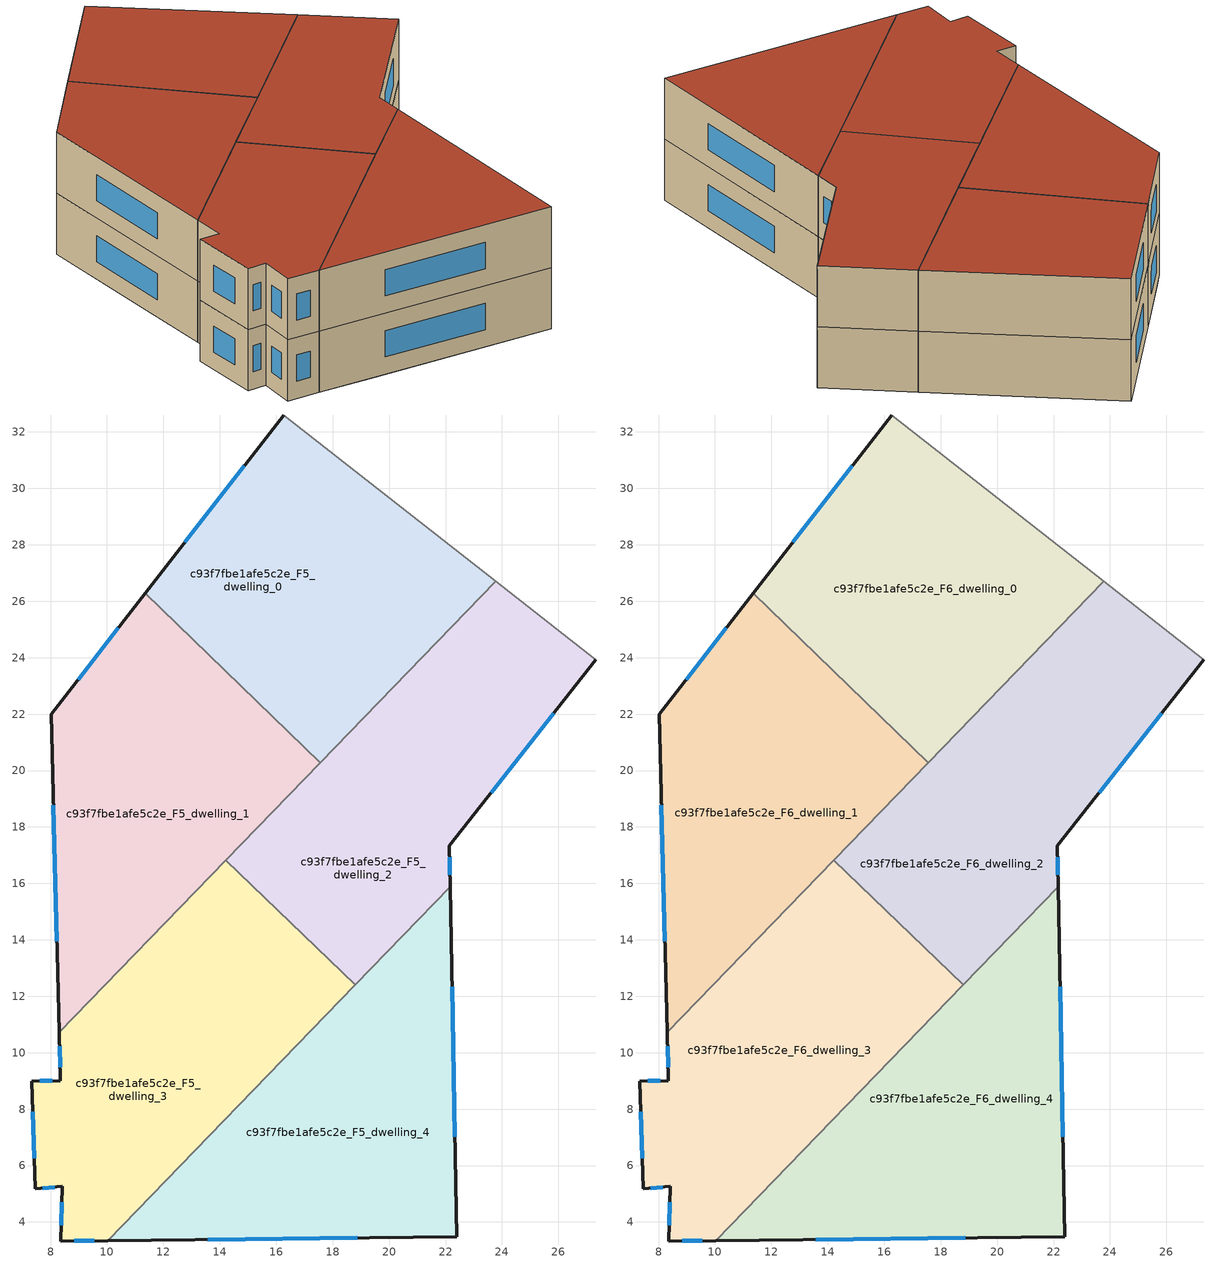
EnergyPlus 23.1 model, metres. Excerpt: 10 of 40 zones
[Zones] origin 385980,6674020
c93f7fbe1afe5c2e_F5_dwelling_0
 floor outside (EU_floor_Construction): 19.2,30.3 16.94,20.9 16.93,20.89 z15
 floor to c93f7fbe1afe5c2e_F4_dwelling_0 (EU_floor_Construction): 19.2,30.3 16.93,20.89 11.35,26.28 16.26,32.6 z15
 floor to c93f7fbe1afe5c2e_F4_dwelling_4 (EU_floor_Construction): 17.92,20.66 17.56,20.28 16.93,20.88 16.94,20.9 z15
 floor to c93f7fbe1afe5c2e_F4_dwelling_3 (EU_floor_Construction): 23.77,26.71 17.92,20.66 16.94,20.9 19.2,30.3 z15
 wall outside (EU_wall_Construction): 16.26,32.6 11.35,26.28 z15:18
 wall adiabatic (EU_wall_Construction): 23.77,26.71 16.26,32.6 z15:18
 wall to c93f7fbe1afe5c2e_F5_dwelling_1 (EU_wall_Construction): 11.35,26.28 17.56,20.28 z15:18
 wall to c93f7fbe1afe5c2e_F5_dwelling_2 (EU_wall_Construction): 17.56,20.28 23.77,26.71 z15:18
 window (EU_Window_Construction): 14.86,30.8 12.75,28.09 z15.86:17.14
c93f7fbe1afe5c2e_F5_dwelling_1
 floor to c93f7fbe1afe5c2e_F4_dwelling_1 (EU_floor_Construction): 16.93,20.89 16.53,19.22 11.53,14.05 8.2,14.85 8.02,22 8.7,22.87 z15
 floor to c93f7fbe1afe5c2e_F4_dwelling_0 (EU_floor_Construction): 16.93,20.89 8.7,22.87 11.35,26.28 z15
 floor to c93f7fbe1afe5c2e_F4_dwelling_2 (EU_floor_Construction): 11.53,14.05 8.31,10.72 8.2,14.85 z15
 floor to c93f7fbe1afe5c2e_F4_dwelling_4 (EU_floor_Construction): 17.56,20.28 16.53,19.22 16.93,20.88 z15
 wall outside (EU_wall_Construction): 11.35,26.28 8.02,22 8.31,10.72 z15:18
 wall to c93f7fbe1afe5c2e_F5_dwelling_3 (EU_wall_Construction): 8.31,10.72 14.22,16.83 z15:18
 wall to c93f7fbe1afe5c2e_F5_dwelling_2 (EU_wall_Construction): 14.22,16.83 17.56,20.28 z15:18
 window (EU_Window_Construction): 10.4,25.06 8.97,23.23 / 8.11,18.78 8.23,13.94 z15.86:17.14
c93f7fbe1afe5c2e_F5_dwelling_2
 floor to c93f7fbe1afe5c2e_F4_dwelling_4 (EU_floor_Construction): 23.66,19.28 22.14,17.33 22.16,15.89 18.79,12.4 15.63,15.46 16.53,19.22 17.92,20.66 z15
 floor to c93f7fbe1afe5c2e_F4_dwelling_3 (EU_floor_Construction): 27.33,23.92 23.66,19.28 17.92,20.66 23.77,26.71 z15
 floor to c93f7fbe1afe5c2e_F4_dwelling_1 (EU_floor_Construction): 16.53,19.22 15.63,15.46 14.22,16.83 z15
 wall outside (EU_wall_Construction): 22.16,15.89 22.14,17.33 27.33,23.92 z15:18
 wall to c93f7fbe1afe5c2e_F5_dwelling_3 (EU_wall_Construction): 14.22,16.83 18.79,12.4 z15:18
 wall adiabatic (EU_wall_Construction): 27.33,23.92 23.77,26.71 z15:18
 wall to c93f7fbe1afe5c2e_F5_dwelling_4 (EU_wall_Construction): 18.79,12.4 22.16,15.89 z15:18
 window (EU_Window_Construction): 23.62,19.22 25.84,22.04 / 22.16,16.3 22.14,16.92 z15.86:17.14
c93f7fbe1afe5c2e_F5_dwelling_3
 floor to c93f7fbe1afe5c2e_F4_dwelling_2 (EU_floor_Construction): 15.08,13.19 13.6,7.03 10.03,3.34 8.36,3.33 8.42,5.26 7.46,5.17 7.33,9 8.35,9 8.31,10.72 11.53,14.05 z15
 floor to c93f7fbe1afe5c2e_F4_dwelling_1 (EU_floor_Construction): 15.63,15.46 15.08,13.19 11.53,14.05 14.22,16.83 z15
 floor adiabatic (EU_floor_Construction): 17.44,11 13.6,7.03 14.71,11.66 z15
 floor to c93f7fbe1afe5c2e_F4_dwelling_4 (EU_floor_Construction): 18.79,12.4 17.44,11 14.71,11.66 15.63,15.46 z15
 wall outside (EU_wall_Construction): 8.31,10.72 8.35,9 7.33,9 7.46,5.17 8.42,5.26 8.36,3.33 10.03,3.34 z15:18
 wall to c93f7fbe1afe5c2e_F5_dwelling_4 (EU_wall_Construction): 10.03,3.34 18.79,12.4 z15:18
 window (EU_Window_Construction): 8.32,10.23 8.34,9.49 / 8.84,3.33 9.55,3.34 / 8.41,4.71 8.38,3.88 / 7.73,5.2 8.15,5.23 / 7.37,7.9 7.42,6.27 / 8.06,9 7.62,9 z15.86:17.14
c93f7fbe1afe5c2e_F5_dwelling_4
 floor adiabatic (EU_floor_Construction): 22.28,9.83 22.4,3.47 12.71,3.37 13.6,7.03 17.44,11 z15
 floor to c93f7fbe1afe5c2e_F4_dwelling_2 (EU_floor_Construction): 13.6,7.03 12.71,3.37 10.03,3.34 z15
 floor to c93f7fbe1afe5c2e_F4_dwelling_4 (EU_floor_Construction): 22.16,15.89 22.28,9.83 17.44,11 z15
 wall outside (EU_wall_Construction): 10.03,3.34 22.4,3.47 22.16,15.89 z15:18
 window (EU_Window_Construction): 22.33,7.02 22.23,12.34 / 13.56,3.38 18.86,3.43 z15.86:17.14
c93f7fbe1afe5c2e_F6_dwelling_0
 floor to c93f7fbe1afe5c2e_F5_dwelling_0 (EU_floor_Construction): 23.77,26.71 17.56,20.28 11.35,26.28 16.26,32.6 z18
 wall outside (EU_wall_Construction): 16.26,32.6 11.35,26.28 z18:21
 wall adiabatic (EU_wall_Construction): 23.77,26.71 16.26,32.6 z18:21
 wall to c93f7fbe1afe5c2e_F6_dwelling_1 (EU_wall_Construction): 11.35,26.28 17.56,20.28 z18:21
 wall to c93f7fbe1afe5c2e_F6_dwelling_2 (EU_wall_Construction): 17.56,20.28 23.77,26.71 z18:21
 window (EU_Window_Construction): 14.86,30.8 12.75,28.09 z18.86:20.14
 roof outside (EU_roof_Construction): 17.56,20.28 23.77,26.71 16.26,32.6 11.35,26.28 z21
c93f7fbe1afe5c2e_F6_dwelling_1
 floor to c93f7fbe1afe5c2e_F5_dwelling_1 (EU_floor_Construction): 17.56,20.28 8.31,10.72 8.02,22 11.35,26.28 z18
 wall outside (EU_wall_Construction): 11.35,26.28 8.02,22 8.31,10.72 z18:21
 wall to c93f7fbe1afe5c2e_F6_dwelling_3 (EU_wall_Construction): 8.31,10.72 14.22,16.83 z18:21
 wall to c93f7fbe1afe5c2e_F6_dwelling_2 (EU_wall_Construction): 14.22,16.83 17.56,20.28 z18:21
 window (EU_Window_Construction): 10.4,25.06 8.97,23.23 / 8.11,18.78 8.23,13.94 z18.86:20.14
 roof outside (EU_roof_Construction): 8.31,10.72 17.56,20.28 11.35,26.28 8.02,22 z21
c93f7fbe1afe5c2e_F6_dwelling_2
 floor to c93f7fbe1afe5c2e_F5_dwelling_2 (EU_floor_Construction): 27.33,23.92 22.14,17.33 22.16,15.89 18.79,12.4 14.22,16.83 23.77,26.71 z18
 wall outside (EU_wall_Construction): 22.16,15.89 22.14,17.33 27.33,23.92 z18:21
 wall to c93f7fbe1afe5c2e_F6_dwelling_3 (EU_wall_Construction): 14.22,16.83 18.79,12.4 z18:21
 wall adiabatic (EU_wall_Construction): 27.33,23.92 23.77,26.71 z18:21
 wall to c93f7fbe1afe5c2e_F6_dwelling_4 (EU_wall_Construction): 18.79,12.4 22.16,15.89 z18:21
 window (EU_Window_Construction): 23.62,19.22 25.84,22.04 / 22.16,16.3 22.14,16.92 z18.86:20.14
 roof outside (EU_roof_Construction): 22.16,15.89 22.14,17.33 27.33,23.92 23.77,26.71 14.22,16.83 18.79,12.4 z21
c93f7fbe1afe5c2e_F6_dwelling_3
 floor to c93f7fbe1afe5c2e_F5_dwelling_3 (EU_floor_Construction): 18.79,12.4 10.03,3.34 8.36,3.33 8.42,5.26 7.46,5.17 7.33,9 8.35,9 8.31,10.72 14.22,16.83 z18
 wall outside (EU_wall_Construction): 8.31,10.72 8.35,9 7.33,9 7.46,5.17 8.42,5.26 8.36,3.33 10.03,3.34 z18:21
 wall to c93f7fbe1afe5c2e_F6_dwelling_4 (EU_wall_Construction): 10.03,3.34 18.79,12.4 z18:21
 window (EU_Window_Construction): 8.32,10.23 8.34,9.49 / 8.84,3.33 9.55,3.34 / 8.41,4.71 8.38,3.88 / 7.73,5.2 8.15,5.23 / 7.37,7.9 7.42,6.27 / 8.06,9 7.62,9 z18.86:20.14
 roof outside (EU_roof_Construction): 10.03,3.34 18.79,12.4 14.22,16.83 8.31,10.72 8.35,9 7.33,9 7.46,5.17 8.42,5.26 8.36,3.33 z21
c93f7fbe1afe5c2e_F6_dwelling_4
 floor to c93f7fbe1afe5c2e_F5_dwelling_4 (EU_floor_Construction): 22.16,15.89 22.4,3.47 10.03,3.34 z18
 wall outside (EU_wall_Construction): 10.03,3.34 22.4,3.47 22.16,15.89 z18:21
 window (EU_Window_Construction): 22.33,7.02 22.23,12.34 / 13.56,3.38 18.86,3.43 z18.86:20.14
 roof outside (EU_roof_Construction): 22.4,3.47 22.16,15.89 10.03,3.34 z21
[Building]
EU S2 Campaign: North Axis=0; Terrain=City; Solar Distribution=FullExterior
[Site:Location]
Helsinki-Vantaa.AP: Latitude=60.317; Longitude=24.963; Time Zone=2; Elevation=54.6
[SizingPeriod:WeatherFileDays]
AnnualSizingPeriod: Begin Month=1; Begin Day of Month=1; End Month=12; End Day of Month=31; Day of Week for Start Day=Monday; Use Weather File Daylight Saving Period=No; Use Weather File Rain and Snow Indicators=No
[MATERIAL]
EU_InternalMass_Material: Roughness=MediumRough; Thickness=0.1; Conductivity=1; Density=1800; Specific Heat=900; Thermal Absorptance=0.9; Solar Absorptance=0.7; Visible Absorptance=0.7
[MATERIAL:NOMASS] Roughness=MediumRough; Thermal Absorptance=0.9; Solar Absorptance=0.7; Visible Absorptance=0.7
Name | Thermal Resistance
EU_wall_NoMass | 1.10183
EU_roof_NoMass; EU_floor_NoMass | 1.70606
[WINDOWMATERIAL:SIMPLEGLAZINGSYSTEM]
EU_Window_SimpleGlazing: UFactor=3.11035; Solar Heat Gain Coefficient=0.8; Visible Transmittance=0.8
[CONSTRUCTION]
EU_wall_Construction: EU_wall_NoMass
EU_roof_Construction: EU_roof_NoMass
EU_floor_Construction: EU_floor_NoMass
EU_Window_Construction: EU_Window_SimpleGlazing
EU_InternalMass_Construction: EU_InternalMass_Material
[ZONE] Type=1; Multiplier=1; Ceiling Height=autocalculate; Floor Area=autocalculate; Part of Total Floor Area=Yes
Name | Volume
c93f7fbe1afe5c2e_F5_dwelling_0; c93f7fbe1afe5c2e_F6_dwelling_0 | 230.402
c93f7fbe1afe5c2e_F5_dwelling_1; c93f7fbe1afe5c2e_F6_dwelling_1 | 230.417
c93f7fbe1afe5c2e_F5_dwelling_2; c93f7fbe1afe5c2e_F6_dwelling_2 | 230.388
c93f7fbe1afe5c2e_F5_dwelling_3; c93f7fbe1afe5c2e_F6_dwelling_3 | 230.398
c93f7fbe1afe5c2e_F5_dwelling_4; c93f7fbe1afe5c2e_F6_dwelling_4 | 230.405
[INTERNALMASS] Construction=EU_InternalMass_Construction
Name | Zone or ZoneList | Surface Area
c93f7fbe1afe5c2e_F5_dwelling_0_EU_InternalMass | c93f7fbe1afe5c2e_F5_dwelling_0 | 76.799
c93f7fbe1afe5c2e_F5_dwelling_1_EU_InternalMass | c93f7fbe1afe5c2e_F5_dwelling_1 | 76.804
c93f7fbe1afe5c2e_F5_dwelling_2_EU_InternalMass | c93f7fbe1afe5c2e_F5_dwelling_2 | 76.7962
c93f7fbe1afe5c2e_F5_dwelling_3_EU_InternalMass | c93f7fbe1afe5c2e_F5_dwelling_3 | 76.7985
c93f7fbe1afe5c2e_F5_dwelling_4_EU_InternalMass | c93f7fbe1afe5c2e_F5_dwelling_4 | 76.8015
c93f7fbe1afe5c2e_F6_dwelling_0_EU_InternalMass | c93f7fbe1afe5c2e_F6_dwelling_0 | 76.799
c93f7fbe1afe5c2e_F6_dwelling_1_EU_InternalMass | c93f7fbe1afe5c2e_F6_dwelling_1 | 76.804
c93f7fbe1afe5c2e_F6_dwelling_2_EU_InternalMass | c93f7fbe1afe5c2e_F6_dwelling_2 | 76.7962
c93f7fbe1afe5c2e_F6_dwelling_3_EU_InternalMass | c93f7fbe1afe5c2e_F6_dwelling_3 | 76.7985
c93f7fbe1afe5c2e_F6_dwelling_4_EU_InternalMass | c93f7fbe1afe5c2e_F6_dwelling_4 | 76.8015
[OTHEREQUIPMENT] Fuel Type=Electricity; Design Level Calculation Method=Watts/Area; Power per Zone Floor Area=1; Fraction Latent=0; Fraction Radiant=0; Fraction Lost=0; Carbon Dioxide Generation Rate=0; EndUse Subcategory=EU_Step8_InternalGains
Name | Zone or ZoneList or Space or SpaceList | Schedule
EU_Step8_InternalGain_c93f7fbe1afe5c2e_F5_dwelling_0_f000 | c93f7fbe1afe5c2e_F5_dwelling_0 | EU_Step8_GainSchedule_c93f7fbe1afe5c2e_F5_dwelling_0_f000
EU_Step8_InternalGain_c93f7fbe1afe5c2e_F5_dwelling_1_f000 | c93f7fbe1afe5c2e_F5_dwelling_1 | EU_Step8_GainSchedule_c93f7fbe1afe5c2e_F5_dwelling_1_f000
EU_Step8_InternalGain_c93f7fbe1afe5c2e_F5_dwelling_2_f000 | c93f7fbe1afe5c2e_F5_dwelling_2 | EU_Step8_GainSchedule_c93f7fbe1afe5c2e_F5_dwelling_2_f000
EU_Step8_InternalGain_c93f7fbe1afe5c2e_F5_dwelling_3_f000 | c93f7fbe1afe5c2e_F5_dwelling_3 | EU_Step8_GainSchedule_c93f7fbe1afe5c2e_F5_dwelling_3_f000
EU_Step8_InternalGain_c93f7fbe1afe5c2e_F5_dwelling_4_f000 | c93f7fbe1afe5c2e_F5_dwelling_4 | EU_Step8_GainSchedule_c93f7fbe1afe5c2e_F5_dwelling_4_f000
EU_Step8_InternalGain_c93f7fbe1afe5c2e_F6_dwelling_0_f000 | c93f7fbe1afe5c2e_F6_dwelling_0 | EU_Step8_GainSchedule_c93f7fbe1afe5c2e_F6_dwelling_0_f000
EU_Step8_InternalGain_c93f7fbe1afe5c2e_F6_dwelling_1_f000 | c93f7fbe1afe5c2e_F6_dwelling_1 | EU_Step8_GainSchedule_c93f7fbe1afe5c2e_F6_dwelling_1_f000
EU_Step8_InternalGain_c93f7fbe1afe5c2e_F6_dwelling_2_f000 | c93f7fbe1afe5c2e_F6_dwelling_2 | EU_Step8_GainSchedule_c93f7fbe1afe5c2e_F6_dwelling_2_f000
EU_Step8_InternalGain_c93f7fbe1afe5c2e_F6_dwelling_3_f000 | c93f7fbe1afe5c2e_F6_dwelling_3 | EU_Step8_GainSchedule_c93f7fbe1afe5c2e_F6_dwelling_3_f000
EU_Step8_InternalGain_c93f7fbe1afe5c2e_F6_dwelling_4_f000 | c93f7fbe1afe5c2e_F6_dwelling_4 | EU_Step8_GainSchedule_c93f7fbe1afe5c2e_F6_dwelling_4_f000
[ZONEVENTILATION:DESIGNFLOWRATE] Schedule=EU_AlwaysOn; Design Flow Rate Calculation Method=AirChanges/Hour; Air Changes per Hour=0.756316; Ventilation Type=Natural; Fan Pressure Rise=0; Fan Total Efficiency=1; Constant Term Coefficient=1; Temperature Term Coefficient=0; Velocity Term Coefficient=0; Velocity Squared Term Coefficient=0; Minimum Indoor Temperature=-100; Maximum Indoor Temperature=100; Delta Temperature=-100; Minimum Outdoor Temperature=-100; Maximum Outdoor Temperature=100; Maximum Wind Speed=40
Name | Zone or ZoneList or Space or SpaceList
EU_ConstantAir_c93f7fbe1afe5c2e_F5_dwelling_0 | c93f7fbe1afe5c2e_F5_dwelling_0
EU_ConstantAir_c93f7fbe1afe5c2e_F5_dwelling_1 | c93f7fbe1afe5c2e_F5_dwelling_1
EU_ConstantAir_c93f7fbe1afe5c2e_F5_dwelling_2 | c93f7fbe1afe5c2e_F5_dwelling_2
EU_ConstantAir_c93f7fbe1afe5c2e_F5_dwelling_3 | c93f7fbe1afe5c2e_F5_dwelling_3
EU_ConstantAir_c93f7fbe1afe5c2e_F5_dwelling_4 | c93f7fbe1afe5c2e_F5_dwelling_4
EU_ConstantAir_c93f7fbe1afe5c2e_F6_dwelling_0 | c93f7fbe1afe5c2e_F6_dwelling_0
EU_ConstantAir_c93f7fbe1afe5c2e_F6_dwelling_1 | c93f7fbe1afe5c2e_F6_dwelling_1
EU_ConstantAir_c93f7fbe1afe5c2e_F6_dwelling_2 | c93f7fbe1afe5c2e_F6_dwelling_2
EU_ConstantAir_c93f7fbe1afe5c2e_F6_dwelling_3 | c93f7fbe1afe5c2e_F6_dwelling_3
EU_ConstantAir_c93f7fbe1afe5c2e_F6_dwelling_4 | c93f7fbe1afe5c2e_F6_dwelling_4
[HVACTEMPLATE:THERMOSTAT] Constant Heating Setpoint=20; Constant Cooling Setpoint=50
EU_HeatOnly_c93f7fbe1afe5c2e_F3_dwelling_2; EU_HeatOnly_c93f7fbe1afe5c2e_F3_dwelling_3; EU_HeatOnly_c93f7fbe1afe5c2e_F3_dwelling_4; EU_HeatOnly_c93f7fbe1afe5c2e_F3_dwelling_5; EU_HeatOnly_c93f7fbe1afe5c2e_F4_dwelling_0; EU_HeatOnly_c93f7fbe1afe5c2e_F4_dwelling_1; EU_HeatOnly_c93f7fbe1afe5c2e_F4_dwelling_2; EU_HeatOnly_c93f7fbe1afe5c2e_F4_dwelling_3; EU_HeatOnly_c93f7fbe1afe5c2e_F4_dwelling_4; EU_HeatOnly_c93f7fbe1afe5c2e_F4_dwelling_5; EU_HeatOnly_c93f7fbe1afe5c2e_F5_dwelling_0; EU_HeatOnly_c93f7fbe1afe5c2e_F5_dwelling_1; EU_HeatOnly_c93f7fbe1afe5c2e_F5_dwelling_2; EU_HeatOnly_c93f7fbe1afe5c2e_F5_dwelling_3; EU_HeatOnly_c93f7fbe1afe5c2e_F5_dwelling_4; EU_HeatOnly_c93f7fbe1afe5c2e_F6_dwelling_0; EU_HeatOnly_c93f7fbe1afe5c2e_F6_dwelling_1; EU_HeatOnly_c93f7fbe1afe5c2e_F6_dwelling_2; EU_HeatOnly_c93f7fbe1afe5c2e_F6_dwelling_3; EU_HeatOnly_c93f7fbe1afe5c2e_F6_dwelling_4
[HVACTEMPLATE:ZONE:IDEALLOADSAIRSYSTEM] System Availability Schedule=EU_AlwaysOn; Maximum Heating Supply Air Temperature=50; Minimum Cooling Supply Air Temperature=13; Maximum Heating Supply Air Humidity Ratio=0.0156; Minimum Cooling Supply Air Humidity Ratio=0.0077; Heating Limit=NoLimit; Cooling Limit=NoLimit; Heating Availability Schedule=EU_AlwaysOn; Cooling Availability Schedule=EU_CoolingOff; Dehumidification Control Type=ConstantSensibleHeatRatio; Cooling Sensible Heat Ratio=0.7; Dehumidification Setpoint=60; Humidification Control Type=None; Humidification Setpoint=30; Outdoor Air Method=None; Outdoor Air Flow Rate per Person=0.00944; Outdoor Air Flow Rate per Zone Floor Area=0; Outdoor Air Flow Rate per Zone=0; Demand Controlled Ventilation Type=None; Outdoor Air Economizer Type=NoEconomizer; Heat Recovery Type=None; Sensible Heat Recovery Effectiveness=0.7; Latent Heat Recovery Effectiveness=0.65
Name | Template Thermostat
c93f7fbe1afe5c2e_F5_dwelling_0 | EU_HeatOnly_c93f7fbe1afe5c2e_F5_dwelling_0
c93f7fbe1afe5c2e_F5_dwelling_1 | EU_HeatOnly_c93f7fbe1afe5c2e_F5_dwelling_1
c93f7fbe1afe5c2e_F5_dwelling_2 | EU_HeatOnly_c93f7fbe1afe5c2e_F5_dwelling_2
c93f7fbe1afe5c2e_F5_dwelling_3 | EU_HeatOnly_c93f7fbe1afe5c2e_F5_dwelling_3
c93f7fbe1afe5c2e_F5_dwelling_4 | EU_HeatOnly_c93f7fbe1afe5c2e_F5_dwelling_4
c93f7fbe1afe5c2e_F6_dwelling_0 | EU_HeatOnly_c93f7fbe1afe5c2e_F6_dwelling_0
c93f7fbe1afe5c2e_F6_dwelling_1 | EU_HeatOnly_c93f7fbe1afe5c2e_F6_dwelling_1
c93f7fbe1afe5c2e_F6_dwelling_2 | EU_HeatOnly_c93f7fbe1afe5c2e_F6_dwelling_2
c93f7fbe1afe5c2e_F6_dwelling_3 | EU_HeatOnly_c93f7fbe1afe5c2e_F6_dwelling_3
c93f7fbe1afe5c2e_F6_dwelling_4 | EU_HeatOnly_c93f7fbe1afe5c2e_F6_dwelling_4
[SIZING:ZONE] Zone Cooling Design Supply Air Temperature Input Method=SupplyAirTemperature; Zone Cooling Design Supply Air Temperature=13; Zone Heating Design Supply Air Temperature Input Method=SupplyAirTemperature; Zone Heating Design Supply Air Temperature=50; Zone Cooling Design Supply Air Humidity Ratio=0.008; Zone Heating Design Supply Air Humidity Ratio=0.008; Cooling Design Air Flow Method=DesignDay; Cooling Design Air Flow Rate=0; Cooling Minimum Air Flow per Zone Floor Area=0.000762; Cooling Minimum Air Flow=0; Cooling Minimum Air Flow Fraction=0.2; Heating Design Air Flow Method=DesignDay; Heating Design Air Flow Rate=0; Heating Maximum Air Flow per Zone Floor Area=0.002032; Heating Maximum Air Flow=0.141576; Heating Maximum Air Flow Fraction=0.3; Account for Dedicated Outdoor Air System=No; Dedicated Outdoor Air System Control Strategy=NeutralSupplyAir; Dedicated Outdoor Air Low Setpoint Temperature for Design=autosize; Dedicated Outdoor Air High Setpoint Temperature for Design=autosize; Zone Load Sizing Method=Sensible Load Only No Latent Load; Zone Latent Cooling Design Supply Air Humidity Ratio Input Method=HumidityRatioDifference; Zone Cooling Design Supply Air Humidity Ratio Difference=0.005; Zone Latent Heating Design Supply Air Humidity Ratio Input Method=HumidityRatioDifference; Zone Humidification Design Supply Air Humidity Ratio Difference=0.005
c93f7fbe1afe5c2e_F5_dwelling_0; c93f7fbe1afe5c2e_F5_dwelling_1; c93f7fbe1afe5c2e_F5_dwelling_2; c93f7fbe1afe5c2e_F5_dwelling_3; c93f7fbe1afe5c2e_F5_dwelling_4; c93f7fbe1afe5c2e_F6_dwelling_0; c93f7fbe1afe5c2e_F6_dwelling_1; c93f7fbe1afe5c2e_F6_dwelling_2; c93f7fbe1afe5c2e_F6_dwelling_3; c93f7fbe1afe5c2e_F6_dwelling_4
[SCHEDULE:CONSTANT]
Name | Hourly Value
EU_AlwaysOn | 1
EU_CoolingOff | 0
[SCHEDULE:FILE] Column Number=1; Rows to Skip at Top=0; Number of Hours of Data=8760; Column Separator=Comma; Interpolate to Timestep=No; Minutes per Item=60; Adjust Schedule for Daylight Savings=Yes
Name | File
EU_Step8_GainSchedule_c93f7fbe1afe5c2e_F5_dwelling_0_f000 | ../../schedules/c93f7fbe1afe5c2e/c93f7fbe1afe5c2e_F5_dwelling_0_f000_gain.csv
EU_Step8_GainSchedule_c93f7fbe1afe5c2e_F5_dwelling_1_f000 | ../../schedules/c93f7fbe1afe5c2e/c93f7fbe1afe5c2e_F5_dwelling_1_f000_gain.csv
EU_Step8_GainSchedule_c93f7fbe1afe5c2e_F5_dwelling_2_f000 | ../../schedules/c93f7fbe1afe5c2e/c93f7fbe1afe5c2e_F5_dwelling_2_f000_gain.csv
EU_Step8_GainSchedule_c93f7fbe1afe5c2e_F5_dwelling_3_f000 | ../../schedules/c93f7fbe1afe5c2e/c93f7fbe1afe5c2e_F5_dwelling_3_f000_gain.csv
EU_Step8_GainSchedule_c93f7fbe1afe5c2e_F5_dwelling_4_f000 | ../../schedules/c93f7fbe1afe5c2e/c93f7fbe1afe5c2e_F5_dwelling_4_f000_gain.csv
EU_Step8_GainSchedule_c93f7fbe1afe5c2e_F6_dwelling_0_f000 | ../../schedules/c93f7fbe1afe5c2e/c93f7fbe1afe5c2e_F6_dwelling_0_f000_gain.csv
EU_Step8_GainSchedule_c93f7fbe1afe5c2e_F6_dwelling_1_f000 | ../../schedules/c93f7fbe1afe5c2e/c93f7fbe1afe5c2e_F6_dwelling_1_f000_gain.csv
EU_Step8_GainSchedule_c93f7fbe1afe5c2e_F6_dwelling_2_f000 | ../../schedules/c93f7fbe1afe5c2e/c93f7fbe1afe5c2e_F6_dwelling_2_f000_gain.csv
EU_Step8_GainSchedule_c93f7fbe1afe5c2e_F6_dwelling_3_f000 | ../../schedules/c93f7fbe1afe5c2e/c93f7fbe1afe5c2e_F6_dwelling_3_f000_gain.csv
EU_Step8_GainSchedule_c93f7fbe1afe5c2e_F6_dwelling_4_f000 | ../../schedules/c93f7fbe1afe5c2e/c93f7fbe1afe5c2e_F6_dwelling_4_f000_gain.csv
